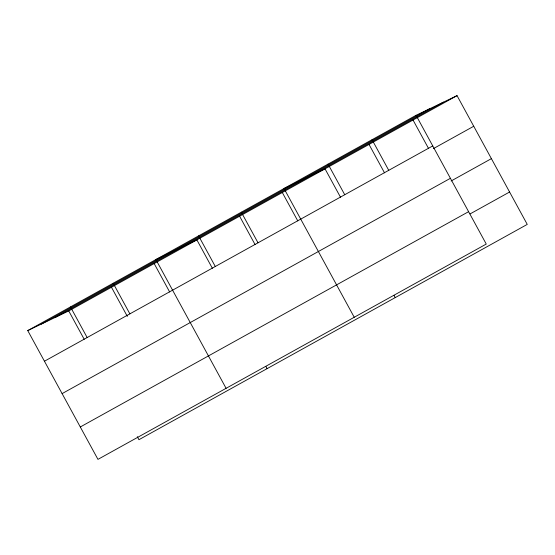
<?xml version="1.0" encoding="UTF-8"?>
<svg xmlns="http://www.w3.org/2000/svg" width="555" height="555" viewBox="0 0 555 555"><rect width="100%" height="100%" fill="white"/><g stroke="black" fill="none" stroke-linecap="round" stroke-linejoin="round"><path stroke-width="0.83" d="M416.056 115.301L486.256 244.061L97.957 459.367L27.75 330.6L416.056 115.301L457.042 95.633L527.25 224.4L138.944 439.699L137.307 436.688M41.278 324.113L429.584 108.808M55.216 317.425L443.521 102.127M27.75 330.6L68.744 310.939L457.042 95.633M44.449 361.222L432.747 145.923M433.462 148.587L473.741 126.256M62.104 393.613L450.403 178.308M451.118 180.979L491.397 158.647M80.295 426.975L468.6 211.677M470.057 213.932L509.594 192.009M413.038 120.033L428.515 148.414M372.044 139.7L388.743 170.323M369.033 144.439L384.504 172.82M328.04 164.1L344.731 194.722M340.499 197.219L325.022 168.838L284.028 188.506L354.236 317.266M393.994 295.343L395.229 297.598M282.308 192.523L297.785 220.904M241.314 212.183L258.013 242.806M239.594 216.2L255.071 244.582M198.607 235.868L215.298 266.49M212.357 268.266L196.879 239.885L155.893 259.553L226.093 388.313M265.852 366.39L267.087 368.652M154.172 263.57L169.643 291.951M113.178 283.237L129.87 313.859M111.458 287.254L127.338 316.378M70.464 306.922L87.156 337.537M68.744 310.939L84.214 339.32"/></g></svg>
